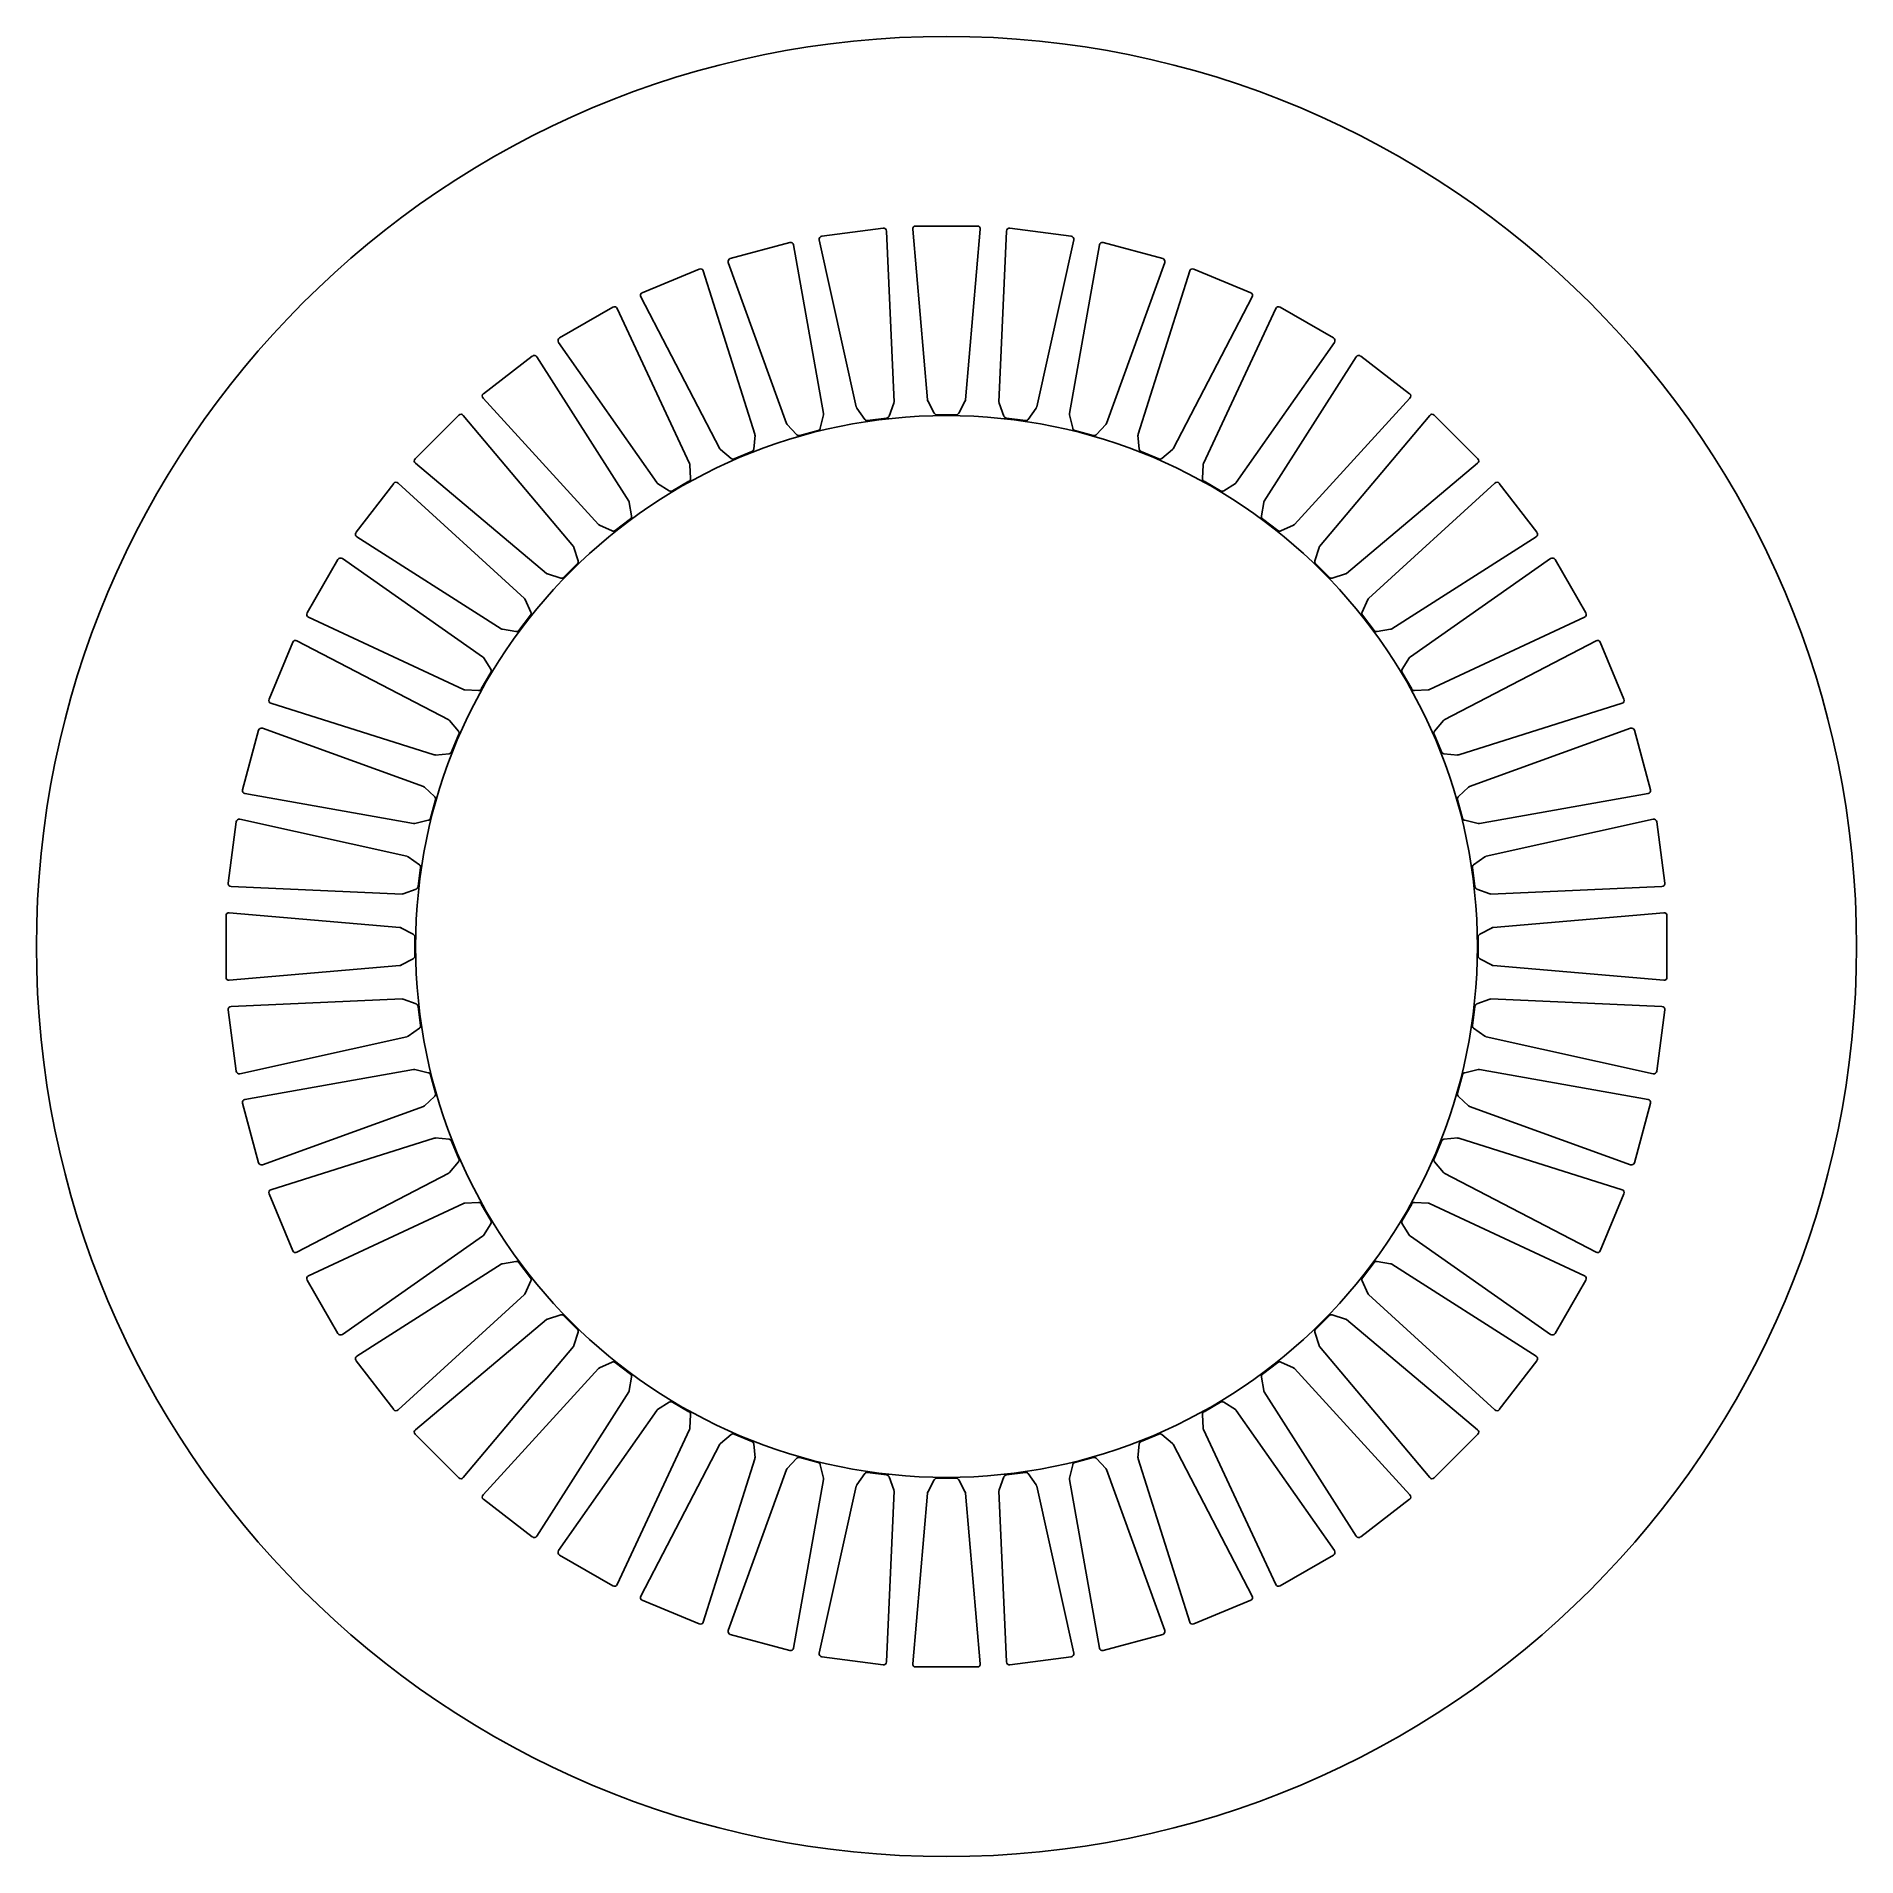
# Model space of a CAD drawing. Header units: millimetres. Extents: x -120 to 120, y -120 to 120.
import ezdxf

# ---------------------------------------------------------------- set-up
doc = ezdxf.new("R2010")
doc.units = ezdxf.units.MM

msp = doc.modelspace()

# ---------------------------------------------------------------- linework, layer by layer
for p, q in [((-8.37, 94.72, 1), (-16.43, 93.66, 1)), ((-6.92, 71.79, 1), (-7.92, 94.34, 1)), ((-4.46, 94.57, 1), (-2.51, 72.08, 1)), ((4.06, 95, 1), (-4.06, 95, 1)), ((2.51, 72.08, 1), (4.46, 94.57, 1)), ((7.92, 94.34, 1), (6.92, 71.79, 1)), ((16.43, 93.66, 1), (8.37, 94.72, 1)), ((-20.66, 92.81, 1), (-28.51, 90.71, 1)), ((-16.23, 70.27, 1), (-20.17, 92.5, 1)), ((-16.77, 93.17, 1), (-11.89, 71.14, 1)), ((11.89, 71.14, 1), (16.77, 93.17, 1)), ((20.17, 92.5, 1), (16.23, 70.27, 1)), ((28.51, 90.71, 1), (20.66, 92.81, 1)), ((-32.6, 89.32, 1), (-40.11, 86.21, 1)), ((-25.27, 67.55, 1), (-32.07, 89.07, 1)), ((-28.79, 90.19, 1), (-21.08, 68.98, 1)), ((21.08, 68.98, 1), (28.79, 90.19, 1)), ((32.07, 89.07, 1), (25.27, 67.55, 1)), ((40.11, 86.21, 1), (32.6, 89.32, 1)), ((-43.98, 84.3, 1), (-51.02, 80.24, 1)), ((-33.87, 63.68, 1), (-43.42, 84.13, 1)), ((-40.31, 85.66, 1), (-29.9, 65.63, 1)), ((29.9, 65.63, 1), (40.31, 85.66, 1)), ((43.42, 84.13, 1), (33.87, 63.68, 1)), ((51.02, 80.24, 1), (43.98, 84.3, 1)), ((-51.15, 79.66, 1), (-38.21, 61.17, 1)), ((38.21, 61.17, 1), (51.15, 79.66, 1)), ((-54.61, 77.84, 1), (-61.06, 72.89, 1)), ((-41.89, 58.71, 1), (-54.03, 77.74, 1)), ((54.03, 77.74, 1), (41.89, 58.71, 1)), ((61.06, 72.89, 1), (54.61, 77.84, 1)), ((-61.11, 72.31, 1), (-45.87, 55.66, 1)), ((45.87, 55.66, 1), (61.11, 72.31, 1)), ((-64.3, 70.05, 1), (-70.05, 64.3, 1)), ((-49.2, 52.74, 1), (-63.71, 70.02, 1)), ((-16.64, 68.34, 1), (-16.24, 70.12, 1)), ((-11.83, 70.99, 1), (-10.78, 69.5, 1)), ((-10.4, 69.34, 1), (-7.9, 69.66, 1)), ((-7.58, 69.92, 1), (-6.95, 71.63, 1)), ((-2.46, 71.93, 1), (-1.61, 70.31, 1)), ((-1.26, 70.1, 1), (1.26, 70.1, 1)), ((1.61, 70.31, 1), (2.46, 71.93, 1)), ((6.95, 71.63, 1), (7.58, 69.92, 1)), ((7.9, 69.66, 1), (10.4, 69.34, 1)), ((10.78, 69.5, 1), (11.83, 70.99, 1)), ((16.24, 70.12, 1), (16.64, 68.34, 1)), ((63.71, 70.02, 1), (49.2, 52.74, 1)), ((70.05, 64.3, 1), (64.3, 70.05, 1)), ((-25.42, 65.58, 1), (-25.25, 67.4, 1)), ((-21, 68.84, 1), (-19.76, 67.5, 1)), ((-19.36, 67.39, 1), (-16.93, 68.04, 1)), ((16.93, 68.04, 1), (19.36, 67.39, 1)), ((19.76, 67.5, 1), (21, 68.84, 1)), ((25.25, 67.4, 1), (25.42, 65.58, 1)), ((-29.8, 65.51, 1), (-28.4, 64.34, 1)), ((-27.99, 64.28, 1), (-25.66, 65.25, 1)), ((25.66, 65.25, 1), (27.99, 64.28, 1)), ((28.4, 64.34, 1), (29.8, 65.51, 1)), ((-70.02, 63.71, 1), (-52.74, 49.2, 1)), ((-33.76, 61.7, 1), (-33.83, 63.52, 1)), ((33.83, 63.52, 1), (33.76, 61.7, 1)), ((52.74, 49.2, 1), (70.02, 63.71, 1)), ((-72.89, 61.06, 1), (-77.84, 54.61, 1)), ((-55.66, 45.87, 1), (-72.31, 61.11, 1)), ((-38.1, 61.06, 1), (-36.55, 60.09, 1)), ((-36.14, 60.08, 1), (-33.96, 61.34, 1)), ((33.96, 61.34, 1), (36.14, 60.08, 1)), ((36.55, 60.09, 1), (38.1, 61.06, 1)), ((72.31, 61.11, 1), (55.66, 45.87, 1)), ((77.84, 54.61, 1), (72.89, 61.06, 1)), ((-41.53, 56.77, 1), (-41.83, 58.56, 1)), ((41.83, 58.56, 1), (41.53, 56.77, 1)), ((-45.74, 55.57, 1), (-44.08, 54.8, 1)), ((-43.67, 54.85, 1), (-41.68, 56.38, 1)), ((41.68, 56.38, 1), (43.67, 54.85, 1)), ((44.08, 54.8, 1), (45.74, 55.57, 1)), ((-77.74, 54.03, 1), (-58.71, 41.89, 1)), ((58.71, 41.89, 1), (77.74, 54.03, 1)), ((-80.24, 51.02, 1), (-84.3, 43.98, 1)), ((-61.17, 38.21, 1), (-79.66, 51.15, 1)), ((-50.46, 48.68, 1), (-48.68, 50.46, 1)), ((-48.58, 50.86, 1), (-49.12, 52.6, 1)), ((49.12, 52.6, 1), (48.58, 50.86, 1)), ((48.68, 50.46, 1), (50.46, 48.68, 1)), ((79.66, 51.15, 1), (61.17, 38.21, 1)), ((84.3, 43.98, 1), (80.24, 51.02, 1)), ((-52.6, 49.12, 1), (-50.86, 48.58, 1)), ((50.86, 48.58, 1), (52.6, 49.12, 1)), ((-54.8, 44.08, 1), (-55.57, 45.74, 1)), ((55.57, 45.74, 1), (54.8, 44.08, 1)), ((-84.13, 43.42, 1), (-63.68, 33.87, 1)), ((-56.38, 41.68, 1), (-54.85, 43.67, 1)), ((54.85, 43.67, 1), (56.38, 41.68, 1)), ((63.68, 33.87, 1), (84.13, 43.42, 1)), ((-58.56, 41.83, 1), (-56.77, 41.53, 1)), ((56.77, 41.53, 1), (58.56, 41.83, 1)), ((-86.21, 40.11, 1), (-89.32, 32.6, 1)), ((-65.63, 29.9, 1), (-85.66, 40.31, 1)), ((85.66, 40.31, 1), (65.63, 29.9, 1)), ((89.32, 32.6, 1), (86.21, 40.11, 1)), ((-61.34, 33.96, 1), (-60.08, 36.14, 1)), ((-60.09, 36.55, 1), (-61.06, 38.1, 1)), ((60.08, 36.14, 1), (61.34, 33.96, 1)), ((61.06, 38.1, 1), (60.09, 36.55, 1)), ((-63.52, 33.83, 1), (-61.7, 33.76, 1)), ((61.7, 33.76, 1), (63.52, 33.83, 1)), ((-89.07, 32.07, 1), (-67.55, 25.27, 1)), ((67.55, 25.27, 1), (89.07, 32.07, 1)), ((-64.34, 28.4, 1), (-65.51, 29.8, 1)), ((65.51, 29.8, 1), (64.34, 28.4, 1)), ((-90.71, 28.51, 1), (-92.81, 20.66, 1)), ((-68.98, 21.08, 1), (-90.19, 28.79, 1)), ((-65.25, 25.66, 1), (-64.28, 27.99, 1)), ((64.28, 27.99, 1), (65.25, 25.66, 1)), ((90.19, 28.79, 1), (68.98, 21.08, 1)), ((92.81, 20.66, 1), (90.71, 28.51, 1)), ((-67.4, 25.25, 1), (-65.58, 25.42, 1)), ((65.58, 25.42, 1), (67.4, 25.25, 1)), ((-92.5, 20.17, 1), (-70.27, 16.23, 1)), ((-67.5, 19.76, 1), (-68.84, 21, 1)), ((-68.04, 16.93, 1), (-67.39, 19.36, 1)), ((67.39, 19.36, 1), (68.04, 16.93, 1)), ((68.84, 21, 1), (67.5, 19.76, 1)), ((70.27, 16.23, 1), (92.5, 20.17, 1)), ((-93.66, 16.43, 1), (-94.72, 8.37, 1)), ((-71.14, 11.89, 1), (-93.17, 16.77, 1)), ((-70.12, 16.24, 1), (-68.34, 16.64, 1)), ((68.34, 16.64, 1), (70.12, 16.24, 1)), ((93.17, 16.77, 1), (71.14, 11.89, 1)), ((94.72, 8.37, 1), (93.66, 16.43, 1)), ((-69.5, 10.78, 1), (-70.99, 11.83, 1)), ((-69.66, 7.9, 1), (-69.34, 10.4, 1)), ((69.34, 10.4, 1), (69.66, 7.9, 1)), ((70.99, 11.83, 1), (69.5, 10.78, 1)), ((-94.34, 7.92, 1), (-71.79, 6.92, 1)), ((-71.63, 6.95, 1), (-69.92, 7.58, 1)), ((69.92, 7.58, 1), (71.63, 6.95, 1)), ((71.79, 6.92, 1), (94.34, 7.92, 1)), ((-95, 4.06, 1), (-95, -4.06, 1)), ((-72.08, 2.51, 1), (-94.57, 4.46, 1)), ((-70.31, 1.61, 1), (-71.93, 2.46, 1)), ((71.93, 2.46, 1), (70.31, 1.61, 1)), ((94.57, 4.46, 1), (72.08, 2.51, 1)), ((95, -4.06, 1), (95, 4.06, 1)), ((-70.1, -1.26, 1), (-70.1, 1.26, 1)), ((70.1, 1.26, 1), (70.1, -1.26, 1)), ((-71.93, -2.46, 1), (-70.31, -1.61, 1)), ((70.31, -1.61, 1), (71.93, -2.46, 1)), ((-94.57, -4.46, 1), (-72.08, -2.51, 1)), ((72.08, -2.51, 1), (94.57, -4.46, 1)), ((-71.79, -6.92, 1), (-94.34, -7.92, 1)), ((-69.92, -7.58, 1), (-71.63, -6.95, 1)), ((71.63, -6.95, 1), (69.92, -7.58, 1)), ((94.34, -7.92, 1), (71.79, -6.92, 1)), ((-94.72, -8.37, 1), (-93.66, -16.43, 1)), ((-69.34, -10.4, 1), (-69.66, -7.9, 1)), ((69.66, -7.9, 1), (69.34, -10.4, 1)), ((93.66, -16.43, 1), (94.72, -8.37, 1)), ((-93.17, -16.77, 1), (-71.14, -11.89, 1)), ((-70.99, -11.83, 1), (-69.5, -10.78, 1)), ((69.5, -10.78, 1), (70.99, -11.83, 1)), ((71.14, -11.89, 1), (93.17, -16.77, 1)), ((-70.27, -16.23, 1), (-92.5, -20.17, 1)), ((-68.34, -16.64, 1), (-70.12, -16.24, 1)), ((70.12, -16.24, 1), (68.34, -16.64, 1)), ((92.5, -20.17, 1), (70.27, -16.23, 1)), ((-67.39, -19.36, 1), (-68.04, -16.93, 1)), ((68.04, -16.93, 1), (67.39, -19.36, 1)), ((-92.81, -20.66, 1), (-90.71, -28.51, 1)), ((-90.19, -28.79, 1), (-68.98, -21.08, 1)), ((-68.84, -21, 1), (-67.5, -19.76, 1)), ((67.5, -19.76, 1), (68.84, -21, 1)), ((68.98, -21.08, 1), (90.19, -28.79, 1)), ((90.71, -28.51, 1), (92.81, -20.66, 1)), ((-67.55, -25.27, 1), (-89.07, -32.07, 1)), ((-65.58, -25.42, 1), (-67.4, -25.25, 1)), ((-64.28, -27.99, 1), (-65.25, -25.66, 1)), ((65.25, -25.66, 1), (64.28, -27.99, 1)), ((67.4, -25.25, 1), (65.58, -25.42, 1)), ((89.07, -32.07, 1), (67.55, -25.27, 1)), ((-65.51, -29.8, 1), (-64.34, -28.4, 1)), ((64.34, -28.4, 1), (65.51, -29.8, 1)), ((-85.66, -40.31, 1), (-65.63, -29.9, 1)), ((65.63, -29.9, 1), (85.66, -40.31, 1)), ((-89.32, -32.6, 1), (-86.21, -40.11, 1)), ((86.21, -40.11, 1), (89.32, -32.6, 1)), ((-63.68, -33.87, 1), (-84.13, -43.42, 1)), ((-61.7, -33.76, 1), (-63.52, -33.83, 1)), ((-60.08, -36.14, 1), (-61.34, -33.96, 1)), ((61.34, -33.96, 1), (60.08, -36.14, 1)), ((63.52, -33.83, 1), (61.7, -33.76, 1)), ((84.13, -43.42, 1), (63.68, -33.87, 1)), ((-79.66, -51.15, 1), (-61.17, -38.21, 1)), ((-61.06, -38.1, 1), (-60.09, -36.55, 1)), ((60.09, -36.55, 1), (61.06, -38.1, 1)), ((61.17, -38.21, 1), (79.66, -51.15, 1)), ((-58.71, -41.89, 1), (-77.74, -54.03, 1)), ((-56.77, -41.53, 1), (-58.56, -41.83, 1)), ((-54.85, -43.67, 1), (-56.38, -41.68, 1)), ((56.38, -41.68, 1), (54.85, -43.67, 1)), ((58.56, -41.83, 1), (56.77, -41.53, 1)), ((77.74, -54.03, 1), (58.71, -41.89, 1)), ((-84.3, -43.98, 1), (-80.24, -51.02, 1)), ((-55.57, -45.74, 1), (-54.8, -44.08, 1)), ((54.8, -44.08, 1), (55.57, -45.74, 1)), ((80.24, -51.02, 1), (84.3, -43.98, 1)), ((-72.31, -61.11, 1), (-55.66, -45.87, 1)), ((55.66, -45.87, 1), (72.31, -61.11, 1)), ((-52.74, -49.2, 1), (-70.02, -63.71, 1)), ((-50.86, -48.58, 1), (-52.6, -49.12, 1)), ((-48.68, -50.46, 1), (-50.46, -48.68, 1)), ((50.46, -48.68, 1), (48.68, -50.46, 1)), ((52.6, -49.12, 1), (50.86, -48.58, 1)), ((70.02, -63.71, 1), (52.74, -49.2, 1)), ((-63.71, -70.02, 1), (-49.2, -52.74, 1)), ((-49.12, -52.6, 1), (-48.58, -50.86, 1)), ((48.58, -50.86, 1), (49.12, -52.6, 1)), ((49.2, -52.74, 1), (63.71, -70.02, 1)), ((-77.84, -54.61, 1), (-72.89, -61.06, 1)), ((-44.08, -54.8, 1), (-45.74, -55.57, 1)), ((-41.68, -56.38, 1), (-43.67, -54.85, 1)), ((43.67, -54.85, 1), (41.68, -56.38, 1)), ((45.74, -55.57, 1), (44.08, -54.8, 1)), ((72.89, -61.06, 1), (77.84, -54.61, 1)), ((-45.87, -55.66, 1), (-61.11, -72.31, 1)), ((-41.83, -58.56, 1), (-41.53, -56.77, 1)), ((41.53, -56.77, 1), (41.83, -58.56, 1)), ((61.11, -72.31, 1), (45.87, -55.66, 1)), ((-54.03, -77.74, 1), (-41.89, -58.71, 1)), ((41.89, -58.71, 1), (54.03, -77.74, 1)), ((-38.21, -61.17, 1), (-51.15, -79.66, 1)), ((-36.55, -60.09, 1), (-38.1, -61.06, 1)), ((-33.96, -61.34, 1), (-36.14, -60.08, 1)), ((-33.83, -63.52, 1), (-33.76, -61.7, 1)), ((33.76, -61.7, 1), (33.83, -63.52, 1)), ((36.14, -60.08, 1), (33.96, -61.34, 1)), ((38.1, -61.06, 1), (36.55, -60.09, 1)), ((51.15, -79.66, 1), (38.21, -61.17, 1)), ((-70.05, -64.3, 1), (-64.3, -70.05, 1)), ((-43.42, -84.13, 1), (-33.87, -63.68, 1)), ((-28.4, -64.34, 1), (-29.8, -65.51, 1)), ((-25.66, -65.25, 1), (-27.99, -64.28, 1)), ((27.99, -64.28, 1), (25.66, -65.25, 1)), ((29.8, -65.51, 1), (28.4, -64.34, 1)), ((33.87, -63.68, 1), (43.42, -84.13, 1)), ((64.3, -70.05, 1), (70.05, -64.3, 1)), ((-29.9, -65.63, 1), (-40.31, -85.66, 1)), ((-25.25, -67.4, 1), (-25.42, -65.58, 1)), ((25.42, -65.58, 1), (25.25, -67.4, 1)), ((40.31, -85.66, 1), (29.9, -65.63, 1)), ((-32.07, -89.07, 1), (-25.27, -67.55, 1)), ((-21.08, -68.98, 1), (-28.79, -90.19, 1)), ((-19.76, -67.5, 1), (-21, -68.84, 1)), ((-16.93, -68.04, 1), (-19.36, -67.39, 1)), ((-16.24, -70.12, 1), (-16.64, -68.34, 1)), ((-10.78, -69.5, 1), (-11.83, -70.99, 1)), ((-7.9, -69.66, 1), (-10.4, -69.34, 1)), ((10.4, -69.34, 1), (7.9, -69.66, 1)), ((11.83, -70.99, 1), (10.78, -69.5, 1)), ((16.64, -68.34, 1), (16.24, -70.12, 1)), ((19.36, -67.39, 1), (16.93, -68.04, 1)), ((21, -68.84, 1), (19.76, -67.5, 1)), ((28.79, -90.19, 1), (21.08, -68.98, 1)), ((25.27, -67.55, 1), (32.07, -89.07, 1)), ((-20.17, -92.5, 1), (-16.23, -70.27, 1)), ((-11.89, -71.14, 1), (-16.77, -93.17, 1)), ((-7.92, -94.34, 1), (-6.92, -71.79, 1)), ((-6.95, -71.63, 1), (-7.58, -69.92, 1)), ((-1.61, -70.31, 1), (-2.46, -71.93, 1)), ((1.26, -70.1, 1), (-1.26, -70.1, 1)), ((2.46, -71.93, 1), (1.61, -70.31, 1)), ((6.92, -71.79, 1), (7.92, -94.34, 1)), ((7.58, -69.92, 1), (6.95, -71.63, 1)), ((16.77, -93.17, 1), (11.89, -71.14, 1)), ((16.23, -70.27, 1), (20.17, -92.5, 1)), ((-61.06, -72.89, 1), (-54.61, -77.84, 1)), ((-2.51, -72.08, 1), (-4.46, -94.57, 1)), ((4.46, -94.57, 1), (2.51, -72.08, 1)), ((54.61, -77.84, 1), (61.06, -72.89, 1)), ((-51.02, -80.24, 1), (-43.98, -84.3, 1)), ((43.98, -84.3, 1), (51.02, -80.24, 1)), ((-40.11, -86.21, 1), (-32.6, -89.32, 1)), ((32.6, -89.32, 1), (40.11, -86.21, 1)), ((-28.51, -90.71, 1), (-20.66, -92.81, 1)), ((20.66, -92.81, 1), (28.51, -90.71, 1)), ((-16.43, -93.66, 1), (-8.37, -94.72, 1)), ((-4.06, -95, 1), (4.06, -95, 1)), ((8.37, -94.72, 1), (16.43, -93.66, 1))]:
    msp.add_line(p, q)
for radius in [120, 70]:
    msp.add_circle((0, 0, 1), radius)
for centre, start, end in [((-16.38, 93.26, 1), -262.5, -167.5303), ((-8.32, 94.32, 1), 2.5303, 97.5), ((-4.06, 94.6, 1), -270, -175.0303), ((4.06, 94.6, 1), -4.9697, 90), ((8.32, 94.32, 1), -277.5, -182.5303), ((16.38, 93.26, 1), -12.4697, 82.5), ((-20.56, 92.43, 1), 10.0303, 105), ((20.56, 92.43, 1), -285, -190.0303), ((-32.45, 88.95, 1), 17.5303, 112.5), ((-28.41, 90.32, 1), -255, -160.0303), ((28.41, 90.32, 1), -19.9697, 75), ((32.45, 88.95, 1), -292.5, -197.5303), ((-43.78, 83.96, 1), 25.0303, 120), ((-39.96, 85.84, 1), -247.5, -152.5303), ((39.96, 85.84, 1), -27.4697, 67.5), ((43.78, 83.96, 1), -300, -205.0303), ((-50.82, 79.89, 1), -240, -145.0303), ((50.82, 79.89, 1), -34.9697, 60), ((-54.36, 77.53, 1), 32.5303, 127.5), ((54.36, 77.53, 1), -307.5, -212.5303), ((-60.81, 72.58, 1), -232.5, -137.5303), ((-2.11, 72.11, 1), -175.0303, -152.2415), ((2.11, 72.11, 1), -27.7585, -4.9697), ((60.81, 72.58, 1), -42.4697, 52.5), ((-64.02, 69.77, 1), 40.0303, 135), ((-16.63, 70.2, 1), -12.7585, 10.0303), ((-11.5, 71.22, 1), -167.5303, -144.7415), ((-7.95, 70.06, 1), -82.5, -20.2585), ((-7.32, 71.77, 1), -20.2585, 2.5303), ((-1.26, 70.5, 1), -152.2415, -90), ((1.26, 70.5, 1), -90, -27.7585), ((7.32, 71.77, 1), -182.5303, -159.7415), ((7.95, 70.06, 1), -159.7415, -97.5), ((11.5, 71.22, 1), -35.2585, -12.4697), ((16.63, 70.2, 1), -190.0303, -167.2415), ((64.02, 69.77, 1), -315, -220.0303), ((-25.65, 67.43, 1), -5.2585, 17.5303), ((-20.7, 69.11, 1), -160.0303, -137.2415), ((-19.46, 67.77, 1), -137.2415, -75), ((-17.03, 68.42, 1), -75, -12.7585), ((-10.45, 69.73, 1), -144.7415, -82.5), ((10.45, 69.73, 1), 262.5, 324.7415), ((17.03, 68.42, 1), -167.2415, -105), ((19.46, 67.77, 1), 255, 317.2415), ((20.7, 69.11, 1), -42.7585, -19.9697), ((25.65, 67.43, 1), -197.5303, -174.7415), ((-29.55, 65.82, 1), -152.5303, -129.7415), ((-25.82, 65.62, 1), -67.5, -5.2585), ((25.82, 65.62, 1), -174.7415, -112.5), ((29.55, 65.82, 1), -50.2585, -27.4697), ((-69.77, 64.02, 1), -225, -130.0303), ((-34.23, 63.51, 1), 2.2415, 25.0303), ((-28.14, 64.65, 1), -129.7415, -67.5), ((28.14, 64.65, 1), 247.5, 309.7415), ((34.23, 63.51, 1), -205.0303, -182.2415), ((69.77, 64.02, 1), -49.9697, 45), ((-72.58, 60.81, 1), 47.5303, 142.5), ((-37.88, 61.4, 1), -145.0303, -122.2415), ((-36.34, 60.43, 1), -122.2415, -60), ((-34.16, 61.68, 1), -60, 2.2415), ((34.16, 61.68, 1), -182.2415, -120), ((36.34, 60.43, 1), 240, 302.2415), ((37.88, 61.4, 1), -57.7585, -34.9697), ((72.58, 60.81, 1), -322.5, -227.5303), ((-42.23, 58.5, 1), 9.7415, 32.5303), ((42.23, 58.5, 1), -212.5303, -189.7415), ((-45.57, 55.93, 1), -137.5303, -114.7415), ((-41.92, 56.7, 1), -52.5, 9.7415), ((41.92, 56.7, 1), -189.7415, -127.5), ((45.57, 55.93, 1), -65.2585, -42.4697), ((-77.53, 54.36, 1), -217.5, -122.5303), ((-43.92, 55.17, 1), -114.7415, -52.5), ((43.92, 55.17, 1), 232.5, 294.7415), ((77.53, 54.36, 1), -57.4697, 37.5), ((-79.89, 50.82, 1), 55.0303, 150), ((-49.5, 52.48, 1), 17.2415, 40.0303), ((-48.96, 50.74, 1), -45, 17.2415), ((48.96, 50.74, 1), -197.2415, -135), ((49.5, 52.48, 1), -220.0303, -197.2415), ((79.89, 50.82, 1), -330, -235.0303), ((-52.48, 49.5, 1), -130.0303, -107.2415), ((-50.74, 48.96, 1), -107.2415, -45), ((50.74, 48.96, 1), 225, 287.2415), ((52.48, 49.5, 1), -72.7585, -49.9697), ((-55.93, 45.57, 1), 24.7415, 47.5303), ((55.93, 45.57, 1), -227.5303, -204.7415), ((-83.96, 43.78, 1), -210, -115.0303), ((-55.17, 43.92, 1), -37.5, 24.7415), ((55.17, 43.92, 1), -204.7415, -142.5), ((83.96, 43.78, 1), -64.9697, 30), ((-58.5, 42.23, 1), -122.5303, -99.7415), ((-56.7, 41.92, 1), -99.7415, -37.5), ((56.7, 41.92, 1), 217.5, 279.7415), ((58.5, 42.23, 1), -80.2585, -57.4697), ((-85.84, 39.96, 1), 62.5303, 157.5), ((85.84, 39.96, 1), -337.5, -242.5303), ((-61.4, 37.88, 1), 32.2415, 55.0303), ((-60.43, 36.34, 1), -30, 32.2415), ((60.43, 36.34, 1), -212.2415, -150), ((61.4, 37.88, 1), -235.0303, -212.2415), ((-63.51, 34.23, 1), -115.0303, -92.2415), ((-61.68, 34.16, 1), -92.2415, -30), ((61.68, 34.16, 1), 210, 272.2415), ((63.51, 34.23, 1), -87.7585, -64.9697), ((-88.95, 32.45, 1), -202.5, -107.5303), ((88.95, 32.45, 1), -72.4697, 22.5), ((-90.32, 28.41, 1), 70.0303, 165), ((-65.82, 29.55, 1), 39.7415, 62.5303), ((65.82, 29.55, 1), -242.5303, -219.7415), ((90.32, 28.41, 1), -345, -250.0303), ((-64.65, 28.14, 1), -22.5, 39.7415), ((64.65, 28.14, 1), -219.7415, -157.5), ((-67.43, 25.65, 1), -107.5303, -84.7415), ((-65.62, 25.82, 1), -84.7415, -22.5), ((65.62, 25.82, 1), 202.5, 264.7415), ((67.43, 25.65, 1), 264.7415, 287.5303), ((-92.43, 20.56, 1), -195, -100.0303), ((-69.11, 20.7, 1), 47.2415, 70.0303), ((-67.77, 19.46, 1), -15, 47.2415), ((67.77, 19.46, 1), -227.2415, -165), ((69.11, 20.7, 1), -250.0303, -227.2415), ((92.43, 20.56, 1), -79.9697, 15), ((-68.42, 17.03, 1), -77.2415, -15), ((68.42, 17.03, 1), 195, 257.2415), ((-93.26, 16.38, 1), 77.5303, 172.5), ((-70.2, 16.63, 1), -100.0303, -77.2415), ((70.2, 16.63, 1), 257.2415, 280.0303), ((93.26, 16.38, 1), -352.5, -257.5303), ((-71.22, 11.5, 1), 54.7415, 77.5303), ((-69.73, 10.45, 1), -7.5, 54.7415), ((69.73, 10.45, 1), -234.7415, -172.5), ((71.22, 11.5, 1), -257.5303, -234.7415), ((-94.32, 8.32, 1), -187.5, -92.5303), ((-70.06, 7.95, 1), -69.7415, -7.5), ((70.06, 7.95, 1), 187.5, 249.7415), ((94.32, 8.32, 1), -87.4697, 7.5), ((-71.77, 7.32, 1), -92.5303, -69.7415), ((71.77, 7.32, 1), 249.7415, 272.5303), ((-94.6, 4.06, 1), 85.0303, 180), ((-72.11, 2.11, 1), 62.2415, 85.0303), ((72.11, 2.11, 1), -265.0303, -242.2415), ((94.6, 4.06, 1), -360, -265.0303), ((-70.5, 1.26, 1), 0, 62.2415), ((70.5, 1.26, 1), -242.2415, -180), ((-70.5, -1.26, 1), -62.2415, 0), ((70.5, -1.26, 1), 180, 242.2415), ((-94.6, -4.06, 1), -180, -85.0303), ((-72.11, -2.11, 1), -85.0303, -62.2415), ((72.11, -2.11, 1), 242.2415, 265.0303), ((94.6, -4.06, 1), 265.0303, 360), ((-71.77, -7.32, 1), 69.7415, 92.5303), ((71.77, -7.32, 1), 447.4697, 470.2585), ((-94.32, -8.32, 1), 92.5303, 187.5), ((-70.06, -7.95, 1), 7.5, 69.7415), ((70.06, -7.95, 1), -249.7415, -187.5), ((94.32, -8.32, 1), 352.5, 447.4697), ((-71.22, -11.5, 1), -77.5303, -54.7415), ((-69.73, -10.45, 1), -54.7415, 7.5), ((69.73, -10.45, 1), 172.5, 234.7415), ((71.22, -11.5, 1), 234.7415, 257.5303), ((-93.26, -16.38, 1), -172.5, -77.5303), ((-70.2, -16.63, 1), 77.2415, 100.0303), ((-68.42, -17.03, 1), 15, 77.2415), ((68.42, -17.03, 1), -257.2415, -195), ((70.2, -16.63, 1), -280.0303, -257.2415), ((93.26, -16.38, 1), 257.5303, 352.5), ((-92.43, -20.56, 1), 100.0303, 195), ((-69.11, -20.7, 1), -70.0303, -47.2415), ((-67.77, -19.46, 1), -47.2415, 15), ((67.77, -19.46, 1), 165, 227.2415), ((69.11, -20.7, 1), 227.2415, 250.0303), ((92.43, -20.56, 1), -15, 79.9697), ((-67.43, -25.65, 1), 84.7415, 107.5303), ((-65.62, -25.82, 1), 22.5, 84.7415), ((65.62, -25.82, 1), -264.7415, -202.5), ((67.43, -25.65, 1), -287.5303, -264.7415), ((-90.32, -28.41, 1), -165, -70.0303), ((-64.65, -28.14, 1), -39.7415, 22.5), ((64.65, -28.14, 1), 157.5, 219.7415), ((90.32, -28.41, 1), 250.0303, 345), ((-65.82, -29.55, 1), -62.5303, -39.7415), ((65.82, -29.55, 1), 219.7415, 242.5303), ((-88.95, -32.45, 1), 107.5303, 202.5), ((88.95, -32.45, 1), -22.5, 72.4697), ((-63.51, -34.23, 1), 92.2415, 115.0303), ((-61.68, -34.16, 1), 30, 92.2415), ((61.68, -34.16, 1), -272.2415, -210), ((63.51, -34.23, 1), 64.9697, 87.7585), ((-61.4, -37.88, 1), -55.0303, -32.2415), ((-60.43, -36.34, 1), -32.2415, 30), ((60.43, -36.34, 1), 150, 212.2415), ((61.4, -37.88, 1), 212.2415, 235.0303), ((-85.84, -39.96, 1), -157.5, -62.5303), ((85.84, -39.96, 1), 242.5303, 337.5), ((-58.5, -42.23, 1), 99.7415, 122.5303), ((-56.7, -41.92, 1), 37.5, 99.7415), ((56.7, -41.92, 1), -279.7415, -217.5), ((58.5, -42.23, 1), 57.4697, 80.2585), ((-83.96, -43.78, 1), 115.0303, 210), ((-55.17, -43.92, 1), -24.7415, 37.5), ((55.17, -43.92, 1), 142.5, 204.7415), ((83.96, -43.78, 1), -30, 64.9697), ((-55.93, -45.57, 1), -47.5303, -24.7415), ((55.93, -45.57, 1), 204.7415, 227.5303), ((-52.48, -49.5, 1), 107.2415, 130.0303), ((-50.74, -48.96, 1), 45, 107.2415), ((50.74, -48.96, 1), -287.2415, -225), ((52.48, -49.5, 1), 49.9697, 72.7585), ((-79.89, -50.82, 1), -150, -55.0303), ((-49.5, -52.48, 1), -40.0303, -17.2415), ((-48.96, -50.74, 1), -17.2415, 45), ((48.96, -50.74, 1), 135, 197.2415), ((49.5, -52.48, 1), 197.2415, 220.0303), ((79.89, -50.82, 1), 235.0303, 330), ((-77.53, -54.36, 1), 122.5303, 217.5), ((-43.92, -55.17, 1), 52.5, 114.7415), ((43.92, -55.17, 1), -294.7415, -232.5), ((77.53, -54.36, 1), -37.5, 57.4697), ((-45.57, -55.93, 1), 114.7415, 137.5303), ((-41.92, -56.7, 1), -9.7415, 52.5), ((41.92, -56.7, 1), 127.5, 189.7415), ((45.57, -55.93, 1), 42.4697, 65.2585), ((-42.23, -58.5, 1), -32.5303, -9.7415), ((42.23, -58.5, 1), 189.7415, 212.5303), ((-72.58, -60.81, 1), -142.5, -47.5303), ((-37.88, -61.4, 1), 122.2415, 145.0303), ((-36.34, -60.43, 1), 60, 122.2415), ((-34.16, -61.68, 1), -2.2415, 60), ((34.16, -61.68, 1), 120, 182.2415), ((36.34, -60.43, 1), -302.2415, -240), ((37.88, -61.4, 1), 34.9697, 57.7585), ((72.58, -60.81, 1), 227.5303, 322.5), ((-69.77, -64.02, 1), 130.0303, 225), ((-34.23, -63.51, 1), -25.0303, -2.2415), ((-28.14, -64.65, 1), 67.5, 129.7415), ((28.14, -64.65, 1), -309.7415, -247.5), ((34.23, -63.51, 1), 182.2415, 205.0303), ((69.77, -64.02, 1), -45, 49.9697), ((-29.55, -65.82, 1), 129.7415, 152.5303), ((-25.82, -65.62, 1), 5.2585, 67.5), ((25.82, -65.62, 1), 112.5, 174.7415), ((29.55, -65.82, 1), 27.4697, 50.2585), ((-25.65, -67.43, 1), -17.5303, 5.2585), ((-20.7, -69.11, 1), 137.2415, 160.0303), ((-19.46, -67.77, 1), 75, 137.2415), ((-17.03, -68.42, 1), 12.7585, 75), ((-10.45, -69.73, 1), 82.5, 144.7415), ((10.45, -69.73, 1), -324.7415, -262.5), ((17.03, -68.42, 1), 105, 167.2415), ((19.46, -67.77, 1), -317.2415, -255), ((20.7, -69.11, 1), 19.9697, 42.7585), ((25.65, -67.43, 1), 174.7415, 197.5303), ((-64.02, -69.77, 1), -135, -40.0303), ((-16.63, -70.2, 1), -10.0303, 12.7585), ((-11.5, -71.22, 1), 144.7415, 167.5303), ((-7.95, -70.06, 1), 20.2585, 82.5), ((-7.32, -71.77, 1), -2.5303, 20.2585), ((-2.11, -72.11, 1), 152.2415, 175.0303), ((-1.26, -70.5, 1), 90, 152.2415), ((1.26, -70.5, 1), 27.7585, 90), ((2.11, -72.11, 1), 4.9697, 27.7585), ((7.32, -71.77, 1), 159.7415, 182.5303), ((7.95, -70.06, 1), 97.5, 159.7415), ((11.5, -71.22, 1), 12.4697, 35.2585), ((16.63, -70.2, 1), 167.2415, 190.0303), ((64.02, -69.77, 1), 220.0303, 315), ((-60.81, -72.58, 1), 137.5303, 232.5), ((60.81, -72.58, 1), -52.5, 42.4697), ((-54.36, -77.53, 1), -127.5, -32.5303), ((54.36, -77.53, 1), 212.5303, 307.5), ((-50.82, -79.89, 1), 145.0303, 240), ((50.82, -79.89, 1), -60, 34.9697), ((-43.78, -83.96, 1), -120, -25.0303), ((-39.96, -85.84, 1), 152.5303, 247.5), ((39.96, -85.84, 1), -67.5, 27.4697), ((43.78, -83.96, 1), 205.0303, 300), ((-32.45, -88.95, 1), -112.5, -17.5303), ((-28.41, -90.32, 1), 160.0303, 255), ((28.41, -90.32, 1), -75, 19.9697), ((32.45, -88.95, 1), 197.5303, 292.5), ((-20.56, -92.43, 1), -105, -10.0303), ((-16.38, -93.26, 1), 167.5303, 262.5), ((16.38, -93.26, 1), -82.5, 12.4697), ((20.56, -92.43, 1), 190.0303, 285), ((-8.32, -94.32, 1), -97.5, -2.5303), ((-4.06, -94.6, 1), 175.0303, 270), ((4.06, -94.6, 1), -90, 4.9697), ((8.32, -94.32, 1), 182.5303, 277.5)]:
    msp.add_arc(centre, 0.4, start, end)

doc.saveas('drawing.dxf')
